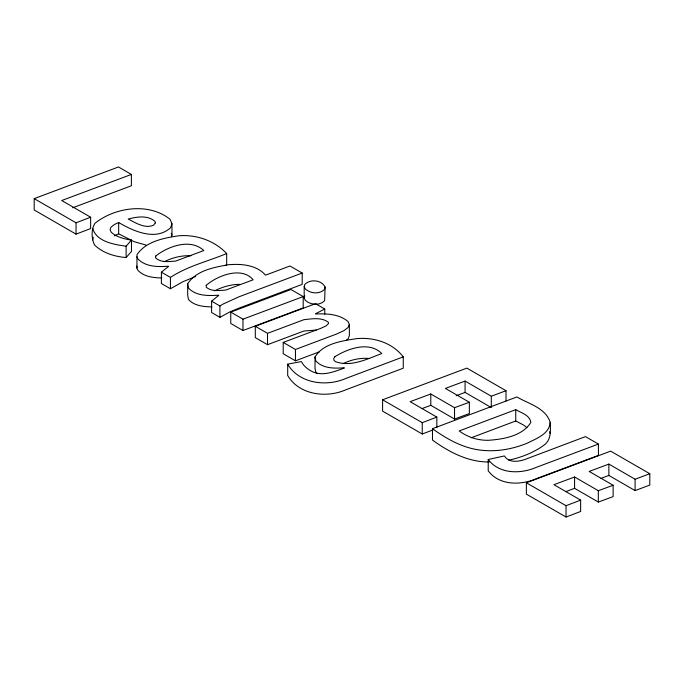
<?xml version="1.0" encoding="UTF-8"?>
<svg xmlns="http://www.w3.org/2000/svg" width="684" height="684" viewBox="0 0 684 684"><rect width="100%" height="100%" fill="white"/><g stroke="black" fill="none" stroke-linecap="round" stroke-linejoin="round"><path stroke-width="1.03" d="M161.792 277.969C153.31 277.764 143.828 276.823 137.783 270.154L136.911 268.111L136.997 254.662C145.795 241.503 163.741 238.023 178.49 235.818C196.205 234.279 214.374 240.554 226.678 253.542L226.678 264.888L224.685 265.631M136.911 268.111L136.997 266.008M550.184 422.302C549.543 433.947 536.239 438.564 527.475 443.095C513.769 448.678 498.918 451.671 484.101 450.465C464.915 449.234 447.746 439.709 432.476 428.697L516.839 396.968C528.595 403.791 545.738 407.955 550.184 422.302C550.569 430.501 551.441 440.334 543.515 445.481C533.221 452.902 521.088 457.451 508.776 460.204M171.975 223.736L170.538 227.781C155.67 241.349 133.277 231.107 118.665 222.505L114.39 224.514L111.073 227.105L110.073 229.704L111.253 232.278C116.802 237.262 124.334 238.947 131.482 240.118L131.482 251.464L126.121 257.543C114.758 256.62 103.087 253.14 94.666 245.137C91.305 238.767 91.152 229.55 94.914 223.326C115.177 207.149 148.855 202.361 170.042 219.29L171.975 223.736L171.975 235.082L171.402 236.698M92.733 239.93L93.298 237.262M325.105 287.075L324.626 289.289C319.556 294.616 310.322 293.658 305.235 288.836L304.192 286.647L304.765 284.467C310.126 278.781 321.668 279.884 325.105 287.075L324.626 300.635L322.275 302.636L318.872 303.952L315.982 304.166M315.025 304.243L311.169 303.611L307.766 302.174L305.235 300.182L304.192 297.985L304.765 295.804M324.763 314.178L324.763 309.023L315.521 313.785L315.914 314.007C326.935 313.452 339.273 314.11 348.053 321.565L349.353 324.421L348.122 327.456L343.941 330.646L336.289 334.151L295.445 349.464L283.219 342.41L283.219 353.756L295.445 360.81L319.351 351.841M315.025 357.039C323.002 343.351 342.445 340.837 356.86 338.623C374.071 337.05 392.471 342.812 403.261 356.868L403.261 368.214L345.728 389.837C326.328 398.362 299.045 394.942 287.69 375.499L287.69 364.153L301.311 361.571L302.448 363.324A34.696 20.033 0 0 0 311.143 371.036C321.813 376.944 334.014 371.763 344.437 368.001L344.035 367.77C334.399 368.548 322.951 368.608 315.837 360.998L315.025 357.039L315.025 368.385L315.837 372.344L317.385 373.695M187.681 283.809C196.086 270.471 213.972 267.341 228.473 264.734C241.298 263.622 256.534 264.836 265.537 275.173L289.982 265.99L302.2 273.044L302.2 284.39L239.101 308.082L230.063 311.818L219.923 317.325L211.578 312.502L211.578 301.157L218.735 295.42L218.333 295.197C208.141 295.881 195.975 296.078 188.433 288.032L187.681 283.809L187.681 295.146L188.433 299.37C194.282 306.004 203.704 306.663 211.972 306.936M126.121 257.543L126.121 246.197L131.482 240.118M195.701 276.473L182.91 281.722L170.436 288.751L161.398 283.527L161.398 272.189L168.546 266.452L168.153 266.221C157.748 266.999 145.495 266.931 137.783 258.817L136.911 256.765M346.446 340.076L348.122 338.802L349.353 335.767L349.353 324.421M219.923 317.325L219.923 305.979L222.907 304.141L239.101 296.745L302.2 273.044M170.436 288.751L170.436 277.405C187.57 266.127 207.927 261.331 226.678 253.542M114.39 235.852L118.665 233.851L134.115 241.674L146.188 245.094M214.562 290.854C222.514 286.904 231.346 284.176 240.298 284.39M164.177 261.733C172.419 257.646 181.713 255.26 190.956 255.79M343.282 363.52C351.166 359.767 360.075 357.741 368.83 358.425M34.2 198.642L76.035 222.787L90.639 217.23L90.639 228.567L76.035 234.133L34.2 209.979L34.2 198.642L118.469 166.973L131.388 174.429L131.388 185.774L72.675 207.774M432.955 429.937L422.242 434.015L382.595 411.127L382.595 399.781L422.242 422.669L436.845 417.103L436.845 427.414M526.381 482.793L566.027 505.69L580.639 500.124L580.639 511.47L566.027 517.027L526.381 494.139L526.381 482.793L610.65 451.132L649.8 473.73L649.8 485.076L635.094 490.582L608.863 475.44L600.988 478.373M403.261 356.868L345.728 378.5C326.328 387.016 299.045 383.596 287.69 364.153M382.595 399.781L466.856 368.112L506.015 390.718L506.015 401.029M515.753 409.648L459.203 430.937C467.523 437.119 477.783 440.462 488.162 440.308C503.065 439.325 522.473 436.11 530.801 422.473C530.143 415.256 521.157 412.837 515.753 409.648L515.753 420.993L523.696 425.123L526.928 427.645M471.114 437.794L515.753 420.993M131.388 174.429L61.722 200.532L90.639 217.23M230.756 312.118L290.974 289.512L303.2 296.574L303.2 307.911L242.974 330.517L230.756 323.464L230.756 312.118L242.974 319.171L303.2 296.574M316.316 330.056L303.893 331.03L267.521 344.685L255.303 337.631L255.303 326.285L315.521 303.687L324.763 309.023M255.303 326.285L267.521 333.347L303.893 319.693C311.87 318.847 321.352 317.051 328.252 322.181L328.585 323.447L326.054 325.943L320.582 328.414L283.219 342.41M421.925 408.622L430.792 405.33L454.535 419.044L469.344 413.589L469.344 402.252L445.395 388.418L465.069 381.082L491.3 396.224L506.015 390.718M598.423 444.07L536.718 467.189C521.028 474.097 499.474 474.439 488.222 459.503L504.322 455.946C509.614 464.026 520.721 461.384 528.168 458.246L585.504 436.614L598.423 444.07L598.423 455.416L536.718 478.535C521.028 485.443 499.474 485.785 488.222 470.849L488.222 459.503M565.719 491.642L574.577 488.342L598.329 502.056L613.129 496.61L613.129 485.264L589.181 471.438L608.863 464.094L635.094 479.236L649.8 473.73M469.344 402.252L454.535 407.698L430.792 393.984L410.118 401.67L436.845 417.103M456.219 395.728L465.069 392.419L491.3 407.57L491.3 396.224M613.129 485.264L598.329 490.71L574.577 477.004L553.912 484.691L580.639 500.124M489.205 461.982C468.198 462.17 449.046 452.107 432.476 440.043L432.476 428.697M126.121 246.197C114.194 244.59 96.624 241.734 92.733 228.584M161.398 272.189L170.436 277.405M211.578 301.157L219.923 305.979M171.205 233.304L171.975 235.082M549.62 431.724L550.184 433.639M635.094 479.236L635.094 490.582M608.863 464.094L608.863 475.44M598.329 490.71L598.329 502.056M574.577 477.004L574.577 488.342M566.027 505.69L566.027 517.027M465.069 381.082L465.069 392.419M454.535 407.698L454.535 419.044M430.792 393.984L430.792 405.33M422.242 422.669L422.242 434.015M304.192 286.647L304.192 297.985M295.445 349.464L295.445 360.81M267.521 333.347L267.521 344.685M242.974 319.171L242.974 330.517M118.665 222.505L118.665 233.851M76.035 222.787L76.035 234.133M206.209 285.322L206.209 287.135C211.373 291.906 219.427 290.418 225.882 290.033L253.114 279.816C241.666 265.862 217.016 275.857 206.209 285.322M155.832 255.953L155.559 257.817C160.766 262.938 169.051 261.553 175.702 261.057L203.823 250.558C190.605 238.092 168.187 246.223 155.832 255.953M334.955 356.646L333.749 358.502L333.886 360.22L335.391 361.631C351.157 367.385 367.291 358.895 381.8 353.543C369.129 340.854 347.942 348.609 334.955 356.646M155.379 222.881L153.447 225.258C144.828 228.901 135.723 222.856 128.207 219.06C136.8 216.734 147.453 215.041 154.849 221.231L155.379 222.881"/></g></svg>
